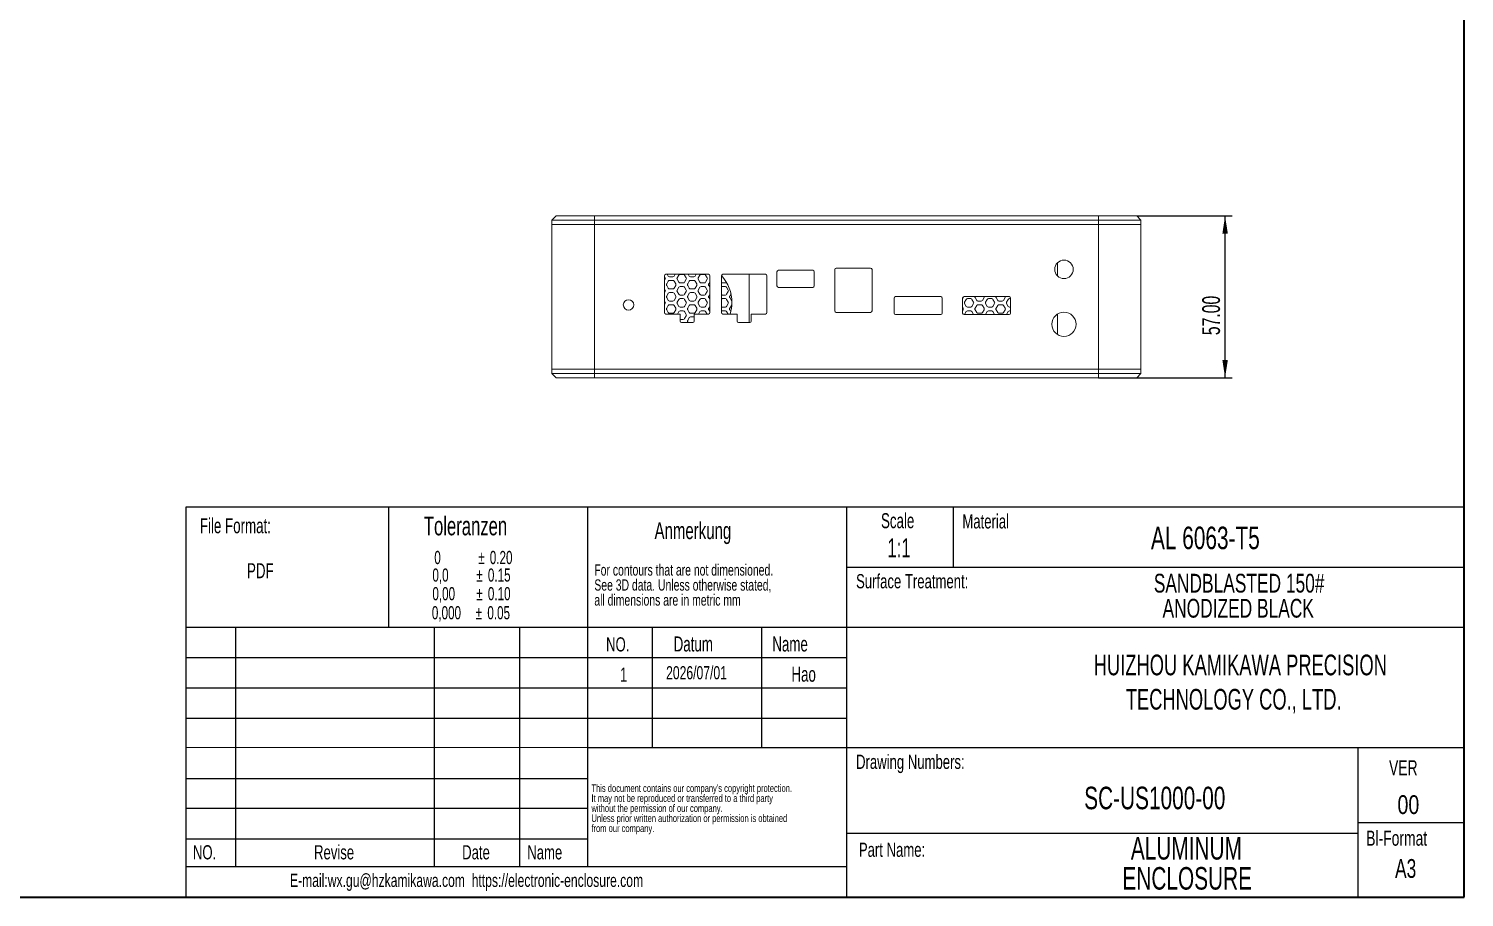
# Model space of a CAD drawing. Header units: millimetres. Extents: x 15 to 405, y 6 to 293.
# Drawn here: x 202.8 to 405, y 10.8 to 133.2 of the extents above; entities that cross this region are included whole.
import ezdxf

# ---------------------------------------------------------------- set-up
doc = ezdxf.new("R2010")
doc.units = ezdxf.units.MM
for name, color, linetype in [('KOPF', 5, 'Continuous'), ('RAHM', 5, 'Continuous'), ('TEXT', 5, 'Continuous')]:
    doc.layers.add(name, color=color, linetype=linetype)
doc.styles.add('SLDTEXTSTYLE0', font='TXT', dxfattribs={"width": 0.690625})
doc.styles.add('SLDTEXTSTYLE1', font='TXT', dxfattribs={"width": 0.663})
doc.styles.add('SLDTEXTSTYLE2', font='TXT', dxfattribs={"width": 0.78125})
doc.dimstyles.new('SLDDIMSTYLE0', dxfattribs={"dimtxt": 2.5, "dimasz": 2.5, "dimexe": 0, "dimexo": 0.0625, "dimtad": 1, "dimlfac": 2.5, "dimrnd": 1e-09, "dimzin": 4, "dimdsep": 46, "dimtxsty": 'SLDTEXTSTYLE1', "dimsah": 1, "dimcen": 0.09, "dimadec": 0, "dimazin": 1, "dimtfac": 1, "dimtofl": 0, "dimtmove": 0, "dimatfit": 3, "dimfxl": 0, "dimfrac": 2, "dimtolj": 1, "dimtzin": 12, "dimarcsym": 0})

# ---------------------------------------------------------------- blocks, each defined once
blk = doc.blocks.new('_D_2')
at = {"layer": 'RAHM'}
for p, q in [((358.86, 106.83), (372.31, 106.83)), ((371.31, 84.03), (371.31, 106.83)), ((353.46, 84.03), (372.31, 84.03))]:
    blk.add_line(p, q, dxfattribs=at)
for points in [[(371.31, 106.83), (370.93, 104.33), (371.7, 104.33)], [(371.31, 84.03), (371.7, 86.53), (370.93, 86.53)]]:
    blk.add_solid(points, dxfattribs=at)
at = {"layer": 'RAHM', "insert": (368.09, 90.03), "char_height": 2.5, "attachment_point": 1, "rotation": 90, "style": 'SLDTEXTSTYLE1'}
blk.add_mtext('57.00', dxfattribs=at)

msp = doc.modelspace()

# ---------------------------------------------------------------- linework, layer by layer
at = {"color": 7, "linetype": 'Continuous', "lineweight": 18}
for p, q in [((277.0997, 106.8268), (276.4997, 106.2268)), ((282.4997, 106.2268), (276.4997, 106.2268)), ((276.4997, 106.2268), (276.4997, 105.6268)), ((276.4997, 105.6268), (282.4997, 105.6268)), ((276.4997, 85.2268), (276.4997, 105.6268)), ((277.0997, 106.8268), (282.4997, 106.8268)), ((282.4997, 106.8268), (353.4597, 106.8268)), ((282.4997, 106.8268), (282.4997, 106.2268)), ((282.4997, 106.2268), (282.4997, 105.6268)), ((353.4597, 106.2268), (282.4997, 106.2268)), ((282.4997, 105.6268), (353.4597, 105.6268)), ((282.4997, 105.6268), (282.4997, 85.2268)), ((353.4597, 106.2268), (353.4597, 106.8268)), ((353.4597, 106.8268), (358.8597, 106.8268)), ((353.4597, 106.2268), (353.4597, 105.6268)), ((359.4597, 106.2268), (353.4597, 106.2268)), ((353.4597, 105.6268), (359.4597, 105.6268)), ((353.4597, 85.2268), (353.4597, 105.6268)), ((359.4597, 106.2268), (358.8597, 106.8268)), ((359.4597, 106.2268), (359.4597, 105.6268)), ((359.4597, 105.6268), (359.4597, 85.2268)), ((313.2357, 99.1668), (308.3957, 99.1668)), ((316.3577, 99.2648), (316.3577, 93.4448)), ((321.3937, 99.4648), (316.5577, 99.4648)), ((321.5937, 93.4448), (321.5937, 99.2648)), ((347.6997, 98.3803), (347.6997, 100.2173)), ((292.3477, 98.4028), (292.3477, 93.2028)), ((292.4548, 98.0948), (292.3477, 98.2803)), ((292.3477, 97.7093), (292.4548, 97.8948)), ((298.5477, 98.6028), (292.5477, 98.6028)), ((292.8955, 97.6388), (292.6646, 97.2388)), ((292.75, 98.6028), (292.8955, 98.3508)), ((293.0687, 98.2508), (293.5306, 98.2508)), ((293.5306, 97.7388), (293.0687, 97.7388)), ((293.7038, 98.3508), (293.8493, 98.6028)), ((293.9348, 97.2388), (293.7038, 97.6388)), ((294.3755, 98.4948), (294.1446, 98.0948)), ((294.1446, 97.8948), (294.3755, 97.4948)), ((295.0106, 98.5948), (294.5487, 98.5948)), ((294.5487, 97.3948), (295.0106, 97.3948)), ((295.4148, 98.0948), (295.1838, 98.4948)), ((295.1838, 97.4948), (295.4148, 97.8948)), ((295.8555, 97.6388), (295.6246, 97.2388)), ((295.71, 98.6028), (295.8555, 98.3508)), ((296.0287, 98.2508), (296.4906, 98.2508)), ((296.4906, 97.7388), (296.0287, 97.7388)), ((296.6638, 98.3508), (296.8093, 98.6028)), ((296.8948, 97.2388), (296.6638, 97.6388)), ((297.3355, 98.4948), (297.1046, 98.0948)), ((297.1046, 97.8948), (297.3355, 97.4948)), ((297.9706, 98.5948), (297.5087, 98.5948)), ((297.5087, 97.3948), (297.9706, 97.3948)), ((298.3748, 98.0948), (298.1438, 98.4948)), ((298.1438, 97.4948), (298.3748, 97.8948)), ((298.7477, 97.5213), (298.5846, 97.2388)), ((298.7477, 93.2028), (298.7477, 98.4028)), ((300.3877, 98.4028), (300.3877, 93.2028)), ((300.4687, 97.3948), (300.9306, 97.3948)), ((306.5877, 98.6028), (300.5877, 98.6028)), ((304.2597, 91.8028), (304.2597, 98.6028)), ((306.7877, 93.2028), (306.7877, 98.4028)), ((308.1957, 98.9668), (308.1957, 96.9668)), ((313.4357, 96.9668), (313.4357, 98.9668)), ((292.4548, 96.3828), (292.3477, 96.5683)), ((292.3477, 95.9973), (292.4548, 96.1828)), ((292.6646, 97.0388), (292.8955, 96.6388)), ((292.8955, 95.9268), (292.6646, 95.5268)), ((292.6646, 95.3268), (292.8955, 94.9268)), ((293.0687, 96.5388), (293.5306, 96.5388)), ((293.5306, 96.0268), (293.0687, 96.0268)), ((293.7038, 96.6388), (293.9348, 97.0388)), ((293.9348, 95.5268), (293.7038, 95.9268)), ((293.7038, 94.9268), (293.9348, 95.3268)), ((294.3755, 96.7828), (294.1446, 96.3828)), ((294.1446, 96.1828), (294.3755, 95.7828)), ((294.3755, 95.0708), (294.1446, 94.6708)), ((295.0106, 96.8828), (294.5487, 96.8828)), ((294.5487, 95.6828), (295.0106, 95.6828)), ((295.0106, 95.1708), (294.5487, 95.1708)), ((295.4148, 96.3828), (295.1838, 96.7828)), ((295.1838, 95.7828), (295.4148, 96.1828)), ((295.4148, 94.6708), (295.1838, 95.0708)), ((295.6246, 97.0388), (295.8555, 96.6388)), ((295.8555, 95.9268), (295.6246, 95.5268)), ((295.6246, 95.3268), (295.8555, 94.9268)), ((296.0287, 96.5388), (296.4906, 96.5388)), ((296.4906, 96.0268), (296.0287, 96.0268)), ((296.6638, 96.6388), (296.8948, 97.0388)), ((296.8948, 95.5268), (296.6638, 95.9268)), ((296.6638, 94.9268), (296.8948, 95.3268)), ((297.3355, 96.7828), (297.1046, 96.3828)), ((297.1046, 96.1828), (297.3355, 95.7828)), ((297.3355, 95.0708), (297.1046, 94.6708)), ((297.9706, 96.8828), (297.5087, 96.8828)), ((297.5087, 95.6828), (297.9706, 95.6828)), ((297.9706, 95.1708), (297.5087, 95.1708)), ((298.3748, 96.3828), (298.1438, 96.7828)), ((298.1438, 95.7828), (298.3748, 96.1828)), ((298.3748, 94.6708), (298.1438, 95.0708)), ((298.5846, 97.0388), (298.7477, 96.7563)), ((298.7477, 95.8093), (298.5846, 95.5268)), ((298.5846, 95.3268), (298.7477, 95.0443)), ((300.9306, 96.8828), (300.4687, 96.8828)), ((300.4687, 95.6828), (300.9306, 95.6828)), ((300.9306, 95.1708), (300.4687, 95.1708)), ((301.3348, 96.3828), (301.1038, 96.7828)), ((301.1038, 95.7828), (301.3348, 96.1828)), ((301.3348, 94.6708), (301.1038, 95.0708)), ((301.7263, 95.8416), (301.5446, 95.5268)), ((301.5446, 95.3268), (301.7755, 94.9268)), ((308.3957, 96.7668), (313.2357, 96.7668)), ((324.6957, 95.2608), (324.6957, 93.1448)), ((331.2557, 95.4608), (324.8957, 95.4608)), ((331.4557, 93.1448), (331.4557, 95.2608)), ((334.3477, 95.2106), (334.4148, 95.3268)), ((334.3477, 95.2608), (334.3477, 93.1448)), ((340.9077, 95.4608), (334.5477, 95.4608)), ((334.8555, 95.0708), (334.6246, 94.6708)), ((335.4906, 95.1708), (335.0287, 95.1708)), ((335.8948, 94.6708), (335.6638, 95.0708)), ((336.1046, 95.3268), (336.3355, 94.9268)), ((337.1438, 94.9268), (337.3748, 95.3268)), ((337.8155, 95.0708), (337.5846, 94.6708)), ((338.4506, 95.1708), (337.9887, 95.1708)), ((338.8548, 94.6708), (338.6238, 95.0708)), ((339.0646, 95.3268), (339.2955, 94.9268)), ((340.1038, 94.9268), (340.3348, 95.3268)), ((340.7755, 95.0708), (340.5446, 94.6708)), ((341.1077, 95.1708), (340.9487, 95.1708)), ((341.1077, 93.1448), (341.1077, 95.2608)), ((292.4548, 94.6708), (292.3477, 94.8563)), ((292.3477, 94.2853), (292.4548, 94.4708)), ((292.8955, 94.2148), (292.6646, 93.8148)), ((292.6646, 93.6148), (292.8955, 93.2148)), ((293.0687, 94.8268), (293.5306, 94.8268)), ((293.5306, 94.3148), (293.0687, 94.3148)), ((293.0687, 93.1148), (293.5306, 93.1148)), ((293.9348, 93.8148), (293.7038, 94.2148)), ((293.7038, 93.2148), (293.9348, 93.6148)), ((294.1446, 94.4708), (294.3755, 94.0708)), ((294.3755, 93.3588), (294.17, 93.0028)), ((294.5487, 93.9708), (295.0106, 93.9708)), ((295.0106, 93.4588), (294.5487, 93.4588)), ((295.1838, 94.0708), (295.4148, 94.4708)), ((295.4148, 92.9588), (295.1838, 93.3588)), ((295.8555, 94.2148), (295.6246, 93.8148)), ((295.6246, 93.6148), (295.8555, 93.2148)), ((296.0287, 94.8268), (296.4906, 94.8268)), ((296.4906, 94.3148), (296.0287, 94.3148)), ((296.0287, 93.1148), (296.4906, 93.1148)), ((296.8948, 93.8148), (296.6638, 94.2148)), ((296.6638, 93.2148), (296.8948, 93.6148)), ((297.1046, 94.4708), (297.3355, 94.0708)), ((297.3355, 93.3588), (297.13, 93.0028)), ((297.5087, 93.9708), (297.9706, 93.9708)), ((297.9706, 93.4588), (297.5087, 93.4588)), ((298.1438, 94.0708), (298.3748, 94.4708)), ((298.3493, 93.0028), (298.1438, 93.3588)), ((298.7477, 94.0973), (298.5846, 93.8148)), ((298.5846, 93.6148), (298.7477, 93.3323)), ((300.4687, 93.9708), (300.9306, 93.9708)), ((300.9306, 93.4588), (300.4687, 93.4588)), ((301.1038, 94.0708), (301.3348, 94.4708)), ((301.3093, 93.0028), (301.1038, 93.3588)), ((301.7755, 94.2148), (301.5446, 93.8148)), ((301.5446, 93.6148), (301.7079, 93.3319)), ((316.5577, 93.2448), (321.3937, 93.2448)), ((334.4148, 93.8148), (334.3477, 93.931)), ((334.3477, 93.4986), (334.4148, 93.6148)), ((334.6246, 94.4708), (334.8555, 94.0708)), ((334.8555, 93.3588), (334.6246, 92.9588)), ((335.0287, 93.9708), (335.4906, 93.9708)), ((335.4906, 93.4588), (335.0287, 93.4588)), ((335.6638, 94.0708), (335.8948, 94.4708)), ((335.8948, 92.9588), (335.6638, 93.3588)), ((336.3355, 94.2148), (336.1046, 93.8148)), ((336.1046, 93.6148), (336.3355, 93.2148)), ((336.5087, 94.8268), (336.9706, 94.8268)), ((336.9706, 94.3148), (336.5087, 94.3148)), ((336.5087, 93.1148), (336.9706, 93.1148)), ((337.3748, 93.8148), (337.1438, 94.2148)), ((337.1438, 93.2148), (337.3748, 93.6148)), ((337.5846, 94.4708), (337.8155, 94.0708)), ((337.8155, 93.3588), (337.5846, 92.9588)), ((337.9887, 93.9708), (338.4506, 93.9708)), ((338.4506, 93.4588), (337.9887, 93.4588)), ((338.6238, 94.0708), (338.8548, 94.4708)), ((338.8548, 92.9588), (338.6238, 93.3588)), ((339.2955, 94.2148), (339.0646, 93.8148)), ((339.0646, 93.6148), (339.2955, 93.2148)), ((339.4687, 94.8268), (339.9306, 94.8268)), ((339.9306, 94.3148), (339.4687, 94.3148)), ((339.4687, 93.1148), (339.9306, 93.1148)), ((340.3348, 93.8148), (340.1038, 94.2148)), ((340.1038, 93.2148), (340.3348, 93.6148)), ((340.5446, 94.4708), (340.7755, 94.0708)), ((340.7755, 93.3588), (340.5446, 92.9588)), ((340.9487, 93.9708), (341.1077, 93.9708)), ((341.1077, 93.4588), (340.9487, 93.4588)), ((292.5477, 93.0028), (294.5477, 93.0028)), ((294.5477, 93.0028), (294.5477, 92.0028)), ((294.5477, 92.2588), (294.5487, 92.2588)), ((294.5487, 92.2588), (295.0106, 92.2588)), ((294.7477, 91.8028), (296.3477, 91.8028)), ((295.1838, 92.3588), (295.4148, 92.7588)), ((295.8555, 92.5028), (295.6246, 92.1028)), ((295.6246, 91.9028), (295.6823, 91.8028)), ((296.4906, 92.6028), (296.0287, 92.6028)), ((296.5477, 93.0028), (298.5477, 93.0028)), ((296.5477, 92.0028), (296.5477, 93.0028)), ((300.5877, 93.0028), (302.5877, 93.0028)), ((302.5877, 93.0028), (302.5877, 92.0028)), ((302.7877, 91.8028), (304.3877, 91.8028)), ((304.5877, 93.0028), (306.5877, 93.0028)), ((304.5877, 92.0028), (304.5877, 93.0028)), ((324.8957, 92.9448), (331.2557, 92.9448)), ((334.5477, 92.9448), (340.9077, 92.9448)), ((347.6997, 90.1332), (347.6997, 92.9923)), ((276.4997, 85.2268), (276.4997, 84.6268)), ((276.4997, 85.2268), (282.4997, 85.2268)), ((282.4997, 85.2268), (282.4997, 84.6268)), ((282.4997, 85.2268), (353.4597, 85.2268)), ((353.4597, 85.2268), (353.4597, 84.6268)), ((353.4597, 85.2268), (359.4597, 85.2268)), ((359.4597, 85.2268), (359.4597, 84.6268)), ((276.4997, 84.6268), (282.4997, 84.6268)), ((276.4997, 84.6268), (277.0997, 84.0268)), ((282.4997, 84.0268), (277.0997, 84.0268)), ((282.4997, 84.6268), (353.4597, 84.6268)), ((282.4997, 84.6268), (282.4997, 84.0268)), ((353.4597, 84.0268), (282.4997, 84.0268)), ((353.4597, 84.6268), (353.4597, 84.0268)), ((353.4597, 84.6268), (359.4597, 84.6268)), ((358.8597, 84.0268), (353.4597, 84.0268)), ((359.4597, 84.6268), (358.8597, 84.0268))]:
    msp.add_line(p, q, dxfattribs=at)
at = {"color": 7, "linetype": 'Continuous', "lineweight": 18, "flags": 128}
for points in [[(334.6246, 92.9588), (334.6184, 92.9472), (334.6172, 92.9448)], [(335.9021, 92.9448), (335.9017, 92.9456), (335.8948, 92.9588)], [(337.5846, 92.9588), (337.5784, 92.9472), (337.5772, 92.9448)], [(338.8621, 92.9448), (338.8617, 92.9456), (338.8548, 92.9588)], [(340.5446, 92.9588), (340.5384, 92.9472), (340.5372, 92.9448)]]:
    msp.add_lwpolyline(points, dxfattribs=at)
at = {"color": 7, "linetype": 'Continuous', "lineweight": 18}
for centre, radius, start, end in [((308.3957, 98.9668), 0.2, 90, 180), ((313.2357, 98.9668), 0.2, 0, 90), ((316.5577, 99.2648), 0.2, 90, 180), ((321.3937, 99.2648), 0.2, 0, 90), ((348.6197, 99.2988), 1.3, 0, 180), ((348.6197, 99.2988), 1.3, 180, 0), ((292.5477, 98.4028), 0.2, 90, 180), ((292.2815, 97.9948), 0.2, 330, 30), ((292.8378, 97.1388), 0.2, 150, 180), ((292.8378, 97.1388), 0.2, 180, 210), ((293.0687, 98.4508), 0.2, 210, 270), ((293.0687, 97.5388), 0.2, 90, 150), ((293.5306, 98.4508), 0.2, 270, 330), ((293.5306, 97.5388), 0.2, 30, 90), ((293.7615, 97.1388), 0.2, 330, 30), ((294.3178, 97.9948), 0.2, 150, 180), ((294.3178, 97.9948), 0.2, 180, 210), ((294.5487, 98.3948), 0.2, 90, 150), ((294.5487, 97.5948), 0.2, 210, 270), ((295.0106, 98.3948), 0.2, 30, 90), ((295.0106, 97.5948), 0.2, 270, 330), ((295.2415, 97.9948), 0.2, 330, 30), ((295.7978, 97.1388), 0.2, 150, 180), ((295.7978, 97.1388), 0.2, 180, 210), ((296.0287, 98.4508), 0.2, 210, 270), ((296.0287, 97.5388), 0.2, 90, 150), ((296.4906, 98.4508), 0.2, 270, 330), ((296.4906, 97.5388), 0.2, 30, 90), ((296.7215, 97.1388), 0.2, 330, 30), ((297.2778, 97.9948), 0.2, 150, 180), ((297.2778, 97.9948), 0.2, 180, 210), ((297.5087, 98.3948), 0.2, 90, 150), ((297.5087, 97.5948), 0.2, 210, 270), ((297.9706, 98.3948), 0.2, 30, 90), ((297.9706, 97.5948), 0.2, 270, 330), ((298.2015, 97.9948), 0.2, 330, 30), ((298.5477, 98.4028), 0.2, 0, 90), ((298.7578, 97.1388), 0.2, 150, 180), ((298.7578, 97.1388), 0.2, 180, 210), ((300.5877, 98.4028), 0.2, 90, 180), ((300.4687, 97.5948), 0.2, 246.090106, 270), ((296.2597, 94.6268), 5.6, 0, 42.509008), ((300.9306, 97.5948), 0.2, 270, 320.684185), ((306.5877, 98.4028), 0.2, 0, 90), ((292.2815, 96.2828), 0.2, 330, 30), ((292.8378, 95.4268), 0.2, 150, 180), ((292.8378, 95.4268), 0.2, 180, 210), ((293.0687, 96.7388), 0.2, 210, 270), ((293.0687, 95.8268), 0.2, 90, 150), ((293.5306, 96.7388), 0.2, 270, 330), ((293.5306, 95.8268), 0.2, 30, 90), ((293.7615, 95.4268), 0.2, 330, 30), ((294.3178, 96.2828), 0.2, 150, 180), ((294.3178, 96.2828), 0.2, 180, 210), ((294.5487, 96.6828), 0.2, 90, 150), ((294.5487, 95.8828), 0.2, 210, 270), ((294.5487, 94.9708), 0.2, 90, 150), ((295.0106, 96.6828), 0.2, 30, 90), ((295.0106, 95.8828), 0.2, 270, 330), ((295.0106, 94.9708), 0.2, 30, 90), ((295.2415, 96.2828), 0.2, 330, 30), ((295.7978, 95.4268), 0.2, 150, 180), ((295.7978, 95.4268), 0.2, 180, 210), ((296.0287, 96.7388), 0.2, 210, 270), ((296.0287, 95.8268), 0.2, 90, 150), ((296.4906, 96.7388), 0.2, 270, 330), ((296.4906, 95.8268), 0.2, 30, 90), ((296.7215, 95.4268), 0.2, 330, 30), ((297.2778, 96.2828), 0.2, 150, 180), ((297.2778, 96.2828), 0.2, 180, 210), ((297.5087, 96.6828), 0.2, 90, 150), ((297.5087, 95.8828), 0.2, 210, 270), ((297.5087, 94.9708), 0.2, 90, 150), ((297.9706, 96.6828), 0.2, 30, 90), ((297.9706, 95.8828), 0.2, 270, 330), ((297.9706, 94.9708), 0.2, 30, 90), ((298.2015, 96.2828), 0.2, 330, 30), ((298.7578, 95.4268), 0.2, 150, 180), ((298.7578, 95.4268), 0.2, 180, 210), ((300.4687, 96.6828), 0.2, 90, 113.909894), ((300.4687, 95.8828), 0.2, 246.090106, 270), ((300.4687, 94.9708), 0.2, 90, 113.909894), ((300.9306, 96.6828), 0.2, 30, 90), ((300.9306, 95.8828), 0.2, 270, 330), ((300.9306, 94.9708), 0.2, 30, 90), ((301.1615, 96.2828), 0.2, 330, 30), ((301.7178, 95.4268), 0.2, 150, 180), ((301.7178, 95.4268), 0.2, 180, 210), ((308.3957, 96.9668), 0.2, 180, 270), ((313.2357, 96.9668), 0.2, 270, 0), ((324.8957, 95.2608), 0.2, 90, 180), ((331.2557, 95.2608), 0.2, 0, 90), ((334.5477, 95.2608), 0.2, 90, 180), ((334.2415, 95.4268), 0.2, 330, 1.004266), ((335.0287, 94.9708), 0.2, 90, 150), ((335.4906, 94.9708), 0.2, 30, 90), ((336.2778, 95.4268), 0.2, 170.212181, 180), ((336.2778, 95.4268), 0.2, 180, 210), ((337.2015, 95.4268), 0.2, 330, 9.787819), ((337.9887, 94.9708), 0.2, 90, 150), ((338.4506, 94.9708), 0.2, 30, 90), ((339.2378, 95.4268), 0.2, 170.212181, 180), ((339.2378, 95.4268), 0.2, 180, 210), ((340.1615, 95.4268), 0.2, 330, 9.787819), ((340.9487, 94.9708), 0.2, 90, 150), ((340.9077, 95.2608), 0.2, 0, 90), ((287.2957, 94.2868), 0.74, 0, 180), ((287.2957, 94.2868), 0.74, 180, 0), ((292.5477, 93.2028), 0.2, 180, 270), ((292.2815, 94.5708), 0.2, 330, 30), ((292.8378, 93.7148), 0.2, 150, 180), ((292.8378, 93.7148), 0.2, 180, 210), ((293.0687, 95.0268), 0.2, 210, 270), ((293.0687, 94.1148), 0.2, 90, 150), ((293.0687, 93.3148), 0.2, 210, 270), ((293.5306, 95.0268), 0.2, 270, 330), ((293.5306, 94.1148), 0.2, 30, 90), ((293.5306, 93.3148), 0.2, 270, 330), ((293.7615, 93.7148), 0.2, 330, 30), ((294.3178, 94.5708), 0.2, 150, 180), ((294.3178, 94.5708), 0.2, 180, 210), ((294.5487, 94.1708), 0.2, 210, 270), ((294.5487, 93.2588), 0.2, 90, 150), ((295.0106, 94.1708), 0.2, 270, 330), ((295.0106, 93.2588), 0.2, 30, 90), ((295.2415, 94.5708), 0.2, 330, 30), ((295.7978, 93.7148), 0.2, 150, 180), ((295.7978, 93.7148), 0.2, 180, 210), ((296.0287, 95.0268), 0.2, 210, 270), ((296.0287, 94.1148), 0.2, 90, 150), ((296.0287, 93.3148), 0.2, 210, 270), ((296.4906, 95.0268), 0.2, 270, 330), ((296.4906, 94.1148), 0.2, 30, 90), ((296.4906, 93.3148), 0.2, 270, 330), ((296.7215, 93.7148), 0.2, 330, 30), ((297.2778, 94.5708), 0.2, 150, 180), ((297.2778, 94.5708), 0.2, 180, 210), ((297.5087, 94.1708), 0.2, 210, 270), ((297.5087, 93.2588), 0.2, 90, 150), ((297.9706, 94.1708), 0.2, 270, 330), ((297.9706, 93.2588), 0.2, 30, 90), ((298.2015, 94.5708), 0.2, 330, 30), ((298.5477, 93.2028), 0.2, 270, 0), ((298.7578, 93.7148), 0.2, 150, 180), ((298.7578, 93.7148), 0.2, 180, 210), ((300.4687, 94.1708), 0.2, 246.090106, 270), ((300.4687, 93.2588), 0.2, 90, 113.909894), ((300.5877, 93.2028), 0.2, 180, 270), ((300.9306, 94.1708), 0.2, 270, 330), ((300.9306, 93.2588), 0.2, 30, 90), ((301.1615, 94.5708), 0.2, 330, 30), ((301.7178, 93.7148), 0.2, 150, 180), ((301.7178, 93.7148), 0.2, 180, 210), ((296.2597, 94.6268), 5.6, 343.142044, 0), ((301.9487, 95.0268), 0.2, 210, 242.124626), ((301.9487, 94.1148), 0.2, 119.766425, 150), ((306.5877, 93.2028), 0.2, 270, 0), ((316.5577, 93.4448), 0.2, 180, 270), ((321.3937, 93.4448), 0.2, 270, 0), ((324.8957, 93.1448), 0.2, 180, 270), ((331.2557, 93.1448), 0.2, 270, 0), ((334.5477, 93.1448), 0.2, 180, 270), ((334.2415, 93.7148), 0.2, 330, 30), ((334.7978, 94.5708), 0.2, 150, 180), ((334.7978, 94.5708), 0.2, 180, 210), ((335.0287, 94.1708), 0.2, 210, 270), ((335.0287, 93.2588), 0.2, 90, 150), ((335.4906, 94.1708), 0.2, 270, 330), ((335.4906, 93.2588), 0.2, 30, 90), ((335.7215, 94.5708), 0.2, 330, 30), ((336.2778, 93.7148), 0.2, 150, 180), ((336.2778, 93.7148), 0.2, 180, 210), ((336.5087, 95.0268), 0.2, 210, 270), ((336.5087, 94.1148), 0.2, 90, 150), ((336.5087, 93.3148), 0.2, 210, 270), ((336.9706, 95.0268), 0.2, 270, 330), ((336.9706, 94.1148), 0.2, 30, 90), ((336.9706, 93.3148), 0.2, 270, 330), ((337.2015, 93.7148), 0.2, 330, 30), ((337.7578, 94.5708), 0.2, 150, 180), ((337.7578, 94.5708), 0.2, 180, 210), ((337.9887, 94.1708), 0.2, 210, 270), ((337.9887, 93.2588), 0.2, 90, 150), ((338.4506, 94.1708), 0.2, 270, 330), ((338.4506, 93.2588), 0.2, 30, 90), ((338.6815, 94.5708), 0.2, 330, 30), ((339.2378, 93.7148), 0.2, 150, 180), ((339.2378, 93.7148), 0.2, 180, 210), ((339.4687, 95.0268), 0.2, 210, 270), ((339.4687, 94.1148), 0.2, 90, 150), ((339.4687, 93.3148), 0.2, 210, 270), ((339.9306, 95.0268), 0.2, 270, 330), ((339.9306, 94.1148), 0.2, 30, 90), ((339.9306, 93.3148), 0.2, 270, 330), ((340.1615, 93.7148), 0.2, 330, 30), ((340.7178, 94.5708), 0.2, 150, 180), ((340.7178, 94.5708), 0.2, 180, 210), ((340.9487, 94.1708), 0.2, 210, 270), ((340.9487, 93.2588), 0.2, 90, 150), ((340.9077, 93.1448), 0.2, 270, 0), ((348.6197, 91.5628), 1.7, 0, 180), ((294.7477, 92.0028), 0.2, 180, 270), ((295.0106, 92.4588), 0.2, 270, 330), ((295.2415, 92.8588), 0.2, 330, 30), ((295.7978, 92.0028), 0.2, 150, 180), ((295.7978, 92.0028), 0.2, 180, 210), ((296.0287, 92.4028), 0.2, 90, 150), ((296.3477, 92.0028), 0.2, 270, 0), ((296.4906, 92.4028), 0.2, 73.42325, 90), ((302.7877, 92.0028), 0.2, 180, 270), ((304.3877, 92.0028), 0.2, 270, 0), ((348.6197, 91.5628), 1.7, 180, 0)]:
    msp.add_arc(centre, radius, start, end, dxfattribs=at)
at = {"layer": 'KOPF', "color": 1, "linetype": 'Continuous', "lineweight": 25}
msp.add_line((225, 10.8498), (225, 65.8498), dxfattribs=at)
at = {"layer": 'KOPF', "color": 7, "linetype": 'Continuous', "lineweight": 25}
for p, q in [((225, 65.8498), (318, 65.8498)), ((253.5, 65.8498), (253.5, 48.8424)), ((281.5421, 15.1498), (281.5421, 65.769)), ((318, 65.8498), (318, 10.8498)), ((318, 48.8498), (225, 48.8498)), ((318, 15.1498), (225, 15.1498))]:
    msp.add_line(p, q, dxfattribs=at)
at = {"layer": 'KOPF', "color": 7, "linetype": 'Continuous'}
for p, q in [((333, 65.8498), (333, 57.3498)), ((318, 57.3498), (405, 57.3498)), ((231.9882, 15.1498), (231.9882, 48.8806)), ((259.9492, 15.1498), (259.9492, 48.8806)), ((271.9546, 48.8498), (271.9546, 15.1498)), ((306, 48.8498), (306, 31.9321)), ((405, 48.8498), (318, 48.8498)), ((318, 44.5998), (225, 44.5998)), ((225, 40.3498), (318, 40.3498)), ((225, 36.0998), (318, 36.0998)), ((318, 31.9321), (405, 31.9321)), ((390, 31.9321), (390, 10.8498)), ((225, 27.5998), (281.5421, 27.5998)), ((281.5421, 23.3498), (225, 23.3498)), ((390, 21.3909), (405, 21.3909)), ((225, 19.0998), (281.5421, 19.0998)), ((390, 19.8498), (318, 19.8498))]:
    msp.add_line(p, q, dxfattribs=at)
at = {"layer": 'KOPF', "color": 218, "linetype": 'Continuous'}
msp.add_line((290.6414, 48.8401), (290.6414, 31.9321), dxfattribs=at)
at = {"layer": 'KOPF', "color": 7, "linetype": 'Continuous', "lineweight": 18}
msp.add_line((225, 31.9321), (281.5421, 31.9321), dxfattribs=at)
at = {"layer": 'KOPF', "color": 7, "lineweight": 25}
msp.add_line((281.5421, 31.9321), (318, 31.9321), dxfattribs=at)
at = {"layer": 'KOPF', "color": 7, "lineweight": 35}
msp.add_line((225, 10.8498), (405, 10.8498), dxfattribs=at)
at = {"layer": 'RAHM', "color": 7, "linetype": 'Continuous', "lineweight": 35}
for p, q in [((405, 10.8498), (405, 287.8498)), ((15, 10.8498), (405, 10.8498))]:
    msp.add_line(p, q, dxfattribs=at)
at = {"layer": 'RAHM', "color": 7, "linetype": 'Continuous', "lineweight": 25}
msp.add_line((318, 65.8498), (405, 65.8498), dxfattribs=at)
at = {"layer": 'RAHM', "color": 7, "lineweight": 25}
msp.add_line((405, 10.8498), (405, 65.8498), dxfattribs=at)

# ---------------------------------------------------------------- texts
at = {"layer": 'RAHM', "attachment_point": 1, "style": 'SLDTEXTSTYLE1'}
for s, insert, char_height in [('Anmerkung', (290.9591, 63.6872), 2.38125), ('PDF', (233.5576, 57.9102), 2.11667)]:
    msp.add_mtext(s, dxfattribs=dict(at, insert=insert, char_height=char_height))
at = {"layer": 'TEXT'}
for s, insert, char_height, attachment_point, style in [('Scale', (322.8507, 64.9562), 2.11667, 1, 'SLDTEXTSTYLE1'), ('Material', (334.3135, 64.8041), 2, 1, 'SLDTEXTSTYLE0'), ('Toleranzen', (258.4632, 64.4831), 2.64583, 1, 'SLDTEXTSTYLE1'), ('AL 6063-T5', (360.8743, 63.0585), 3.175, 1, 'SLDTEXTSTYLE0'), ('1:1', (323.7555, 61.3942), 2.64583, 1, 'SLDTEXTSTYLE1'), ('0', (259.9374, 59.6385), 1.8521, 1, 'SLDTEXTSTYLE1'), ('%%p', (266.111, 59.6385), 1.85208, 1, 'SLDTEXTSTYLE1'), ('0.20', (267.7532, 59.6385), 1.85208, 1, 'SLDTEXTSTYLE1'), ('0,0', (259.6687, 57.1639), 1.85208, 1, 'SLDTEXTSTYLE1'), ('%%p', (265.8423, 57.1639), 1.85208, 1, 'SLDTEXTSTYLE1'), ('0.15', (267.4845, 57.1639), 1.85208, 1, 'SLDTEXTSTYLE1'), ('For contours that are not dimensioned.', (282.4782, 57.7525), 1.5875, 1, 'SLDTEXTSTYLE0'), ('See 3D data. Unless otherwise stated,', (282.4782, 55.6358), 1.5875, 1, 'SLDTEXTSTYLE0'), ('Surface Treatment:', (319.3369, 56.3703), 2, 1, 'SLDTEXTSTYLE0'), ('SANDBLASTED 150#', (373.2905, 56.4168), 2.645833, 2, 'SLDTEXTSTYLE0'), ('0,00', (259.667, 54.5428), 1.85208, 1, 'SLDTEXTSTYLE1'), ('%%p', (265.8406, 54.5428), 1.85208, 1, 'SLDTEXTSTYLE1'), ('0.10', (267.4828, 54.5428), 1.85208, 1, 'SLDTEXTSTYLE1'), ('all dimensions are in metric mm', (282.4782, 53.5191), 1.5875, 1, 'SLDTEXTSTYLE0'), ('ANODIZED BLACK', (373.1638, 52.889), 2.645833, 2, 'SLDTEXTSTYLE0'), ('0,000', (259.5926, 51.8573), 1.85208, 1, 'SLDTEXTSTYLE1'), ('%%p', (265.7662, 51.8573), 1.85208, 1, 'SLDTEXTSTYLE1'), ('0.05', (267.4084, 51.8573), 1.85208, 1, 'SLDTEXTSTYLE1'), ('NO.', (284.131, 47.4722), 2, 1, 'SLDTEXTSTYLE0'), ('Datum', (293.6491, 47.5917), 2.11667, 1, 'SLDTEXTSTYLE1'), ('Name', (307.5447, 47.5917), 2.11667, 1, 'SLDTEXTSTYLE1'), ('1', (286.0783, 43.202), 2, 1, 'SLDTEXTSTYLE0'), ('2026/07/01', (292.587, 43.4069), 1.85208, 1, 'SLDTEXTSTYLE0'), ('Hao', (311.9554, 43.3384), 2.11667, 2, 'SLDTEXTSTYLE1'), ('Drawing Numbers:', (319.3369, 30.933), 2, 1, 'SLDTEXTSTYLE0'), ('VER', (394.404, 30.1555), 2.11667, 1, 'SLDTEXTSTYLE0'), ("This document contains our company's copyright protection.", (282.0701, 26.7458), 1.058333, 1, 'SLDTEXTSTYLE0'), ('SC-US1000-00', (351.4688, 26.4269), 3.175, 1, 'SLDTEXTSTYLE0'), ('It may not be reproduced or transferred to a third party', (282.0701, 25.3347), 1.058333, 1, 'SLDTEXTSTYLE0'), ('00', (395.5889, 25.2246), 2.64583, 1, 'SLDTEXTSTYLE2'), ('without the permission of our company.', (282.0701, 23.9236), 1.058333, 1, 'SLDTEXTSTYLE0'), ('Unless prior written authorization or permission is obtained', (282.0701, 22.5125), 1.058333, 1, 'SLDTEXTSTYLE0'), ('from our company.', (282.0701, 21.1014), 1.058333, 1, 'SLDTEXTSTYLE0'), ('Bl-Format', (391.1888, 20.2338), 2.11667, 1, 'SLDTEXTSTYLE0'), ('NO.', (225.9408, 18.1899), 2, 1, 'SLDTEXTSTYLE0'), ('Revise', (243.0022, 18.1899), 2, 1, 'SLDTEXTSTYLE0'), ('Part Name:', (319.7332, 18.5495), 2, 1, 'SLDTEXTSTYLE0'), ('ALUMINUM', (365.8574, 19.3414), 3.175, 2, 'SLDTEXTSTYLE0'), ('Date', (263.8637, 18.1899), 2, 1, 'SLDTEXTSTYLE0'), ('Name', (273.0319, 18.1899), 2, 1, 'SLDTEXTSTYLE0'), ('A3', (395.2483, 16.2316), 2.64583, 1, 'SLDTEXTSTYLE0'), ('E-mail:wx.gu@hzkamikawa.com  https://electronic-enclosure.com', (239.6086, 14.1583), 1.852083, 1, 'SLDTEXTSTYLE0'), ('ENCLOSURE', (365.9808, 15.1081), 3.175, 2, 'SLDTEXTSTYLE0')]:
    msp.add_mtext(s, dxfattribs=dict(at, insert=insert, char_height=char_height, attachment_point=attachment_point, style=style))
at = {"layer": 'TEXT', "color": 218, "insert": (226.9214, 64.2494), "char_height": 2.116667, "attachment_point": 1, "style": 'SLDTEXTSTYLE1'}
msp.add_mtext('File Format:', dxfattribs=at)
at = {"layer": 'TEXT', "color": 9, "char_height": 2.910417, "attachment_point": 2, "style": 'SLDTEXTSTYLE1'}
for s, insert in [('HUIZHOU KAMIKAWA PRECISION', (373.4578, 45.0322)), ('TECHNOLOGY CO., LTD.', (372.5214, 40.1992))]:
    msp.add_mtext(s, dxfattribs=dict(at, insert=insert))

# ---------------------------------------------------------------- dimensions: what is measured, and where the dimension line sits
at = {"layer": 'RAHM'}
dim = msp.add_linear_dim(base=(371.3127, 106.8268), p1=(353.4597, 84.0268), p2=(358.8597, 106.8268), angle=90, dimstyle='SLDDIMSTYLE0', dxfattribs=at)
dim.commit()
dim.dimension.update_dxf_attribs({"geometry": '_D_2', "text_midpoint": (371.3127, 94.0837), "dimtype": 160})

doc.saveas('drawing.dxf')
